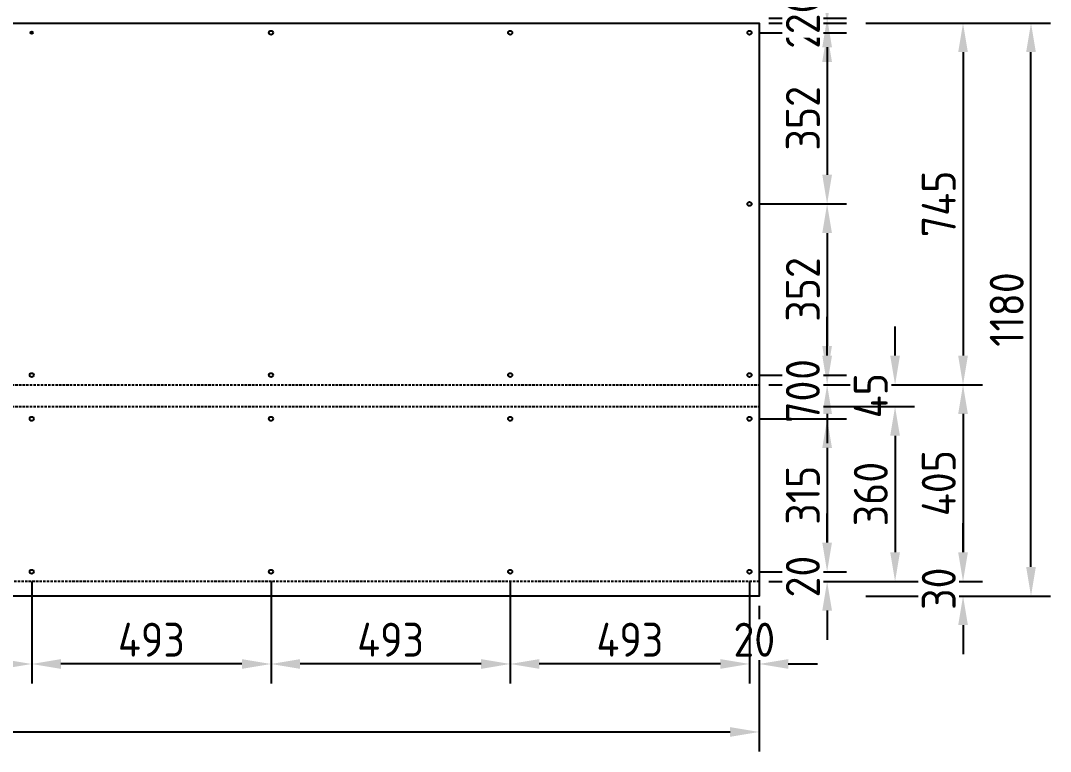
# Model space of a CAD drawing. Header units: millimetres. Extents: x 3800000 to 6300000, y 450000 to 1350000.
# Drawn here: x 4485973 to 4488095, y 1203445 to 1204950 of the extents above; entities that cross this region are included whole.
import ezdxf

# ---------------------------------------------------------------- set-up
doc = ezdxf.new("R2010")
doc.units = ezdxf.units.MM
doc.linetypes.add('Strichliert 5_2.5mm', pattern=[7.5, 5, -2.5])
for name, color, linetype, true_color in [('Bohr', 3, 'Continuous', 0x00ff00), ('FERTIGUNG 02 Bemassung Bohrung', 1, 'Continuous', 0xff0000), ('FERTIGUNG 02 Bemassung Geometrie', 212, 'Continuous', 0xcc00cc), ('FERTIGUNG 04 Fräsung Ansichtseite 90°', 1, 'Strichliert 5_2.5mm', 0xff0000), ('FERTIGUNG 04 Fräsung Rückseite 90°', 4, 'Strichliert 5_2.5mm', 0x00ffff), ('Outside', 2, 'Continuous', 0xffff00)]:
    doc.layers.add(name, color=color, linetype=linetype, true_color=true_color)
doc.styles.add('ICC_M1_20', font='')
doc.styles.get('ICC_M1_20').set_extended_font_data('isocp2')
doc.dimstyles.new('ICC_M1_20', dxfattribs={"dimscale": 20, "dimtxt": 3.5, "dimasz": 3, "dimexe": 2, "dimexo": 1, "dimgap": 0.75, "dimtad": 1, "dimtoh": 1, "dimdec": 0, "dimzin": 4, "dimdsep": 46, "dimtxsty": 'ICC_M1_20', "dimcen": 2, "dimadec": 0, "dimazin": 1, "dimtfac": 1, "dimtdec": 4, "dimtix": 1, "dimtofl": 0, "dimtmove": 1, "dimatfit": 3, "dimfxl": 10, "dimfxlon": 1, "dimtfill": 1, "dimtfillclr": 256, "dimtolj": 1, "dimtzin": 1, "dimarcsym": 0})

# ---------------------------------------------------------------- blocks, each defined once
blk = doc.blocks.new('*D1')
at = {"layer": 'Defpoints', "color": 0}
for p in [(4487495, 1204945), (4488055, 1204945), (4487495, 1203765)]:
    blk.add_point(p, dxfattribs=at)
at = {"layer": 'FERTIGUNG 02 Bemassung Geometrie', "color": 0, "lineweight": -2}
for p, q in [((4487855, 1204945), (4488095, 1204945)), ((4488055, 1203825), (4488055, 1204885)), ((4487855, 1203765), (4488095, 1203765))]:
    blk.add_line(p, q, dxfattribs=at)
at = {"layer": 'FERTIGUNG 02 Bemassung Geometrie', "color": 0}
for points in [[(4488065, 1204885), (4488045, 1204885), (4488055, 1204945)], [(4488045, 1203825), (4488065, 1203825), (4488055, 1203765)]]:
    blk.add_solid(points, dxfattribs=at)
at = {"layer": 'FERTIGUNG 02 Bemassung Geometrie', "color": 0, "insert": (4488005, 1204355), "char_height": 70, "attachment_point": 5, "rotation": 90, "style": 'ICC_M1_20', "bg_fill": 3, "box_fill_scale": 1.1, "bg_fill_color": 9, "bg_fill_true_color": 13158600, "bg_fill_transparency": 0}
blk.add_mtext('\\A1;1180', dxfattribs=at)
blk = doc.blocks.new('*D2')
at = {"layer": 'Defpoints', "color": 0}
for p in [(4487495, 1204945), (4487495, 1204200), (4487915, 1204200)]:
    blk.add_point(p, dxfattribs=at)
at = {"layer": 'FERTIGUNG 02 Bemassung Geometrie', "color": 0, "lineweight": -2}
for p, q in [((4487715, 1204945), (4487955, 1204945)), ((4487915, 1204885), (4487915, 1204260)), ((4487715, 1204200), (4487955, 1204200))]:
    blk.add_line(p, q, dxfattribs=at)
at = {"layer": 'FERTIGUNG 02 Bemassung Geometrie', "color": 0}
for points in [[(4487925, 1204885), (4487905, 1204885), (4487915, 1204945)], [(4487905, 1204260), (4487925, 1204260), (4487915, 1204200)]]:
    blk.add_solid(points, dxfattribs=at)
at = {"layer": 'FERTIGUNG 02 Bemassung Geometrie', "color": 0, "insert": (4487865, 1204572.5), "char_height": 70, "attachment_point": 5, "rotation": 90, "style": 'ICC_M1_20', "bg_fill": 3, "box_fill_scale": 1.1, "bg_fill_color": 9, "bg_fill_true_color": 13158600, "bg_fill_transparency": 0}
blk.add_mtext('\\A1;745', dxfattribs=at)
blk = doc.blocks.new('*D3')
at = {"layer": 'Defpoints', "color": 0}
for p in [(4487495, 1204200), (4487495, 1203795), (4487915, 1203795)]:
    blk.add_point(p, dxfattribs=at)
at = {"layer": 'FERTIGUNG 02 Bemassung Geometrie', "color": 0, "lineweight": -2}
for p, q in [((4487715, 1204200), (4487955, 1204200)), ((4487915, 1204140), (4487915, 1203855)), ((4487715, 1203795), (4487955, 1203795))]:
    blk.add_line(p, q, dxfattribs=at)
at = {"layer": 'FERTIGUNG 02 Bemassung Geometrie', "color": 0}
for points in [[(4487925, 1204140), (4487905, 1204140), (4487915, 1204200)], [(4487905, 1203855), (4487925, 1203855), (4487915, 1203795)]]:
    blk.add_solid(points, dxfattribs=at)
at = {"layer": 'FERTIGUNG 02 Bemassung Geometrie', "color": 0, "insert": (4487865, 1203997.5), "char_height": 70, "attachment_point": 5, "rotation": 90, "style": 'ICC_M1_20', "bg_fill": 3, "box_fill_scale": 1.1, "bg_fill_color": 9, "bg_fill_true_color": 13158600, "bg_fill_transparency": 0}
blk.add_mtext('\\A1;405', dxfattribs=at)
blk = doc.blocks.new('*D4')
at = {"layer": 'Defpoints', "color": 0}
for p in [(4487495, 1203795), (4487495, 1203765)]:
    blk.add_point(p, dxfattribs=at)
at = {"layer": 'FERTIGUNG 02 Bemassung Geometrie', "color": 0, "lineweight": -2}
for p, q in [((4487915, 1203855), (4487915, 1203915)), ((4487715, 1203795), (4487955, 1203795)), ((4487715, 1203765), (4487955, 1203765)), ((4487915, 1203705), (4487915, 1203645))]:
    blk.add_line(p, q, dxfattribs=at)
at = {"layer": 'FERTIGUNG 02 Bemassung Geometrie', "color": 0}
for points in [[(4487905, 1203855), (4487925, 1203855), (4487915, 1203795)], [(4487925, 1203705), (4487905, 1203705), (4487915, 1203765)]]:
    blk.add_solid(points, dxfattribs=at)
at = {"layer": 'FERTIGUNG 02 Bemassung Geometrie', "color": 0, "insert": (4487865, 1203780), "char_height": 70, "attachment_point": 5, "rotation": 90, "style": 'ICC_M1_20', "bg_fill": 3, "box_fill_scale": 1.1, "bg_fill_color": 9, "bg_fill_true_color": 13158600, "bg_fill_transparency": 0}
blk.add_mtext('\\A1;30', dxfattribs=at)
at = {"layer": 'Defpoints', "color": 0}
blk.add_point((4487915, 1203765), dxfattribs=at)
blk = doc.blocks.new('*D5')
at = {"layer": 'Defpoints', "color": 0}
for p in [(4487495, 1204200), (4487495, 1204155)]:
    blk.add_point(p, dxfattribs=at)
at = {"layer": 'FERTIGUNG 02 Bemassung Geometrie', "color": 0, "lineweight": -2}
for p, q in [((4487775, 1204260), (4487775, 1204320)), ((4487575, 1204200), (4487815, 1204200)), ((4487575, 1204155), (4487815, 1204155)), ((4487775, 1204095), (4487775, 1204035))]:
    blk.add_line(p, q, dxfattribs=at)
at = {"layer": 'FERTIGUNG 02 Bemassung Geometrie', "color": 0}
for points in [[(4487765, 1204260), (4487785, 1204260), (4487775, 1204200)], [(4487785, 1204095), (4487765, 1204095), (4487775, 1204155)]]:
    blk.add_solid(points, dxfattribs=at)
at = {"layer": 'FERTIGUNG 02 Bemassung Geometrie', "color": 0, "insert": (4487725, 1204177.5), "char_height": 70, "attachment_point": 5, "rotation": 90, "style": 'ICC_M1_20', "bg_fill": 3, "box_fill_scale": 1.1, "bg_fill_color": 9, "bg_fill_true_color": 13158600, "bg_fill_transparency": 0}
blk.add_mtext('\\A1;45', dxfattribs=at)
at = {"layer": 'Defpoints', "color": 0}
blk.add_point((4487775, 1204155), dxfattribs=at)
blk = doc.blocks.new('*D6')
at = {"layer": 'Defpoints', "color": 0}
for p in [(4487495, 1204155), (4487495, 1203795), (4487775, 1203795)]:
    blk.add_point(p, dxfattribs=at)
at = {"layer": 'FERTIGUNG 02 Bemassung Geometrie', "color": 0, "lineweight": -2}
for p, q in [((4487575, 1204155), (4487815, 1204155)), ((4487775, 1204095), (4487775, 1203855)), ((4487575, 1203795), (4487815, 1203795))]:
    blk.add_line(p, q, dxfattribs=at)
at = {"layer": 'FERTIGUNG 02 Bemassung Geometrie', "color": 0}
for points in [[(4487785, 1204095), (4487765, 1204095), (4487775, 1204155)], [(4487765, 1203855), (4487785, 1203855), (4487775, 1203795)]]:
    blk.add_solid(points, dxfattribs=at)
at = {"layer": 'FERTIGUNG 02 Bemassung Geometrie', "color": 0, "insert": (4487725, 1203975), "char_height": 70, "attachment_point": 5, "rotation": 90, "style": 'ICC_M1_20', "bg_fill": 3, "box_fill_scale": 1.1, "bg_fill_color": 9, "bg_fill_true_color": 13158600, "bg_fill_transparency": 0}
blk.add_mtext('\\A1;360', dxfattribs=at)
blk = doc.blocks.new('*D7')
at = {"layer": 'Defpoints', "color": 0}
for p in [(4487495, 1204945), (4487475, 1204925)]:
    blk.add_point(p, dxfattribs=at)
at = {"layer": 'FERTIGUNG 02 Bemassung Bohrung', "color": 0, "lineweight": -2}
for p, q in [((4487635, 1205005), (4487635, 1205065)), ((4487515, 1204945), (4487675, 1204945)), ((4487495, 1204925), (4487675, 1204925)), ((4487635, 1204865), (4487635, 1204805))]:
    blk.add_line(p, q, dxfattribs=at)
at = {"layer": 'FERTIGUNG 02 Bemassung Bohrung', "color": 0}
for points in [[(4487625, 1205005), (4487645, 1205005), (4487635, 1204945)], [(4487645, 1204865), (4487625, 1204865), (4487635, 1204925)]]:
    blk.add_solid(points, dxfattribs=at)
at = {"layer": 'FERTIGUNG 02 Bemassung Bohrung', "color": 0, "insert": (4487585, 1204935), "char_height": 70, "attachment_point": 5, "rotation": 90, "style": 'ICC_M1_20', "bg_fill": 3, "box_fill_scale": 1.1, "bg_fill_color": 9, "bg_fill_true_color": 13158600, "bg_fill_transparency": 0}
blk.add_mtext('\\A1;20', dxfattribs=at)
at = {"layer": 'Defpoints', "color": 0}
blk.add_point((4487635, 1204925), dxfattribs=at)
blk = doc.blocks.new('*D8')
at = {"layer": 'Defpoints', "color": 0}
for p in [(4487475, 1204925), (4487475, 1204572.5), (4487635, 1204572.5)]:
    blk.add_point(p, dxfattribs=at)
at = {"layer": 'FERTIGUNG 02 Bemassung Bohrung', "color": 0, "lineweight": -2}
for p, q in [((4487495, 1204925), (4487675, 1204925)), ((4487635, 1204865), (4487635, 1204632.5)), ((4487495, 1204572.5), (4487675, 1204572.5))]:
    blk.add_line(p, q, dxfattribs=at)
at = {"layer": 'FERTIGUNG 02 Bemassung Bohrung', "color": 0}
for points in [[(4487645, 1204865), (4487625, 1204865), (4487635, 1204925)], [(4487625, 1204632.5), (4487645, 1204632.5), (4487635, 1204572.5)]]:
    blk.add_solid(points, dxfattribs=at)
at = {"layer": 'FERTIGUNG 02 Bemassung Bohrung', "color": 0, "insert": (4487585, 1204748.75), "char_height": 70, "attachment_point": 5, "rotation": 90, "style": 'ICC_M1_20', "bg_fill": 3, "box_fill_scale": 1.1, "bg_fill_color": 9, "bg_fill_true_color": 13158600, "bg_fill_transparency": 0}
blk.add_mtext('\\A1;352', dxfattribs=at)
blk = doc.blocks.new('*D9')
at = {"layer": 'Defpoints', "color": 0}
for p in [(4487475, 1204572.5), (4487475, 1204220), (4487635, 1204220)]:
    blk.add_point(p, dxfattribs=at)
at = {"layer": 'FERTIGUNG 02 Bemassung Bohrung', "color": 0, "lineweight": -2}
for p, q in [((4487495, 1204572.5), (4487675, 1204572.5)), ((4487635, 1204512.5), (4487635, 1204280)), ((4487495, 1204220), (4487675, 1204220))]:
    blk.add_line(p, q, dxfattribs=at)
at = {"layer": 'FERTIGUNG 02 Bemassung Bohrung', "color": 0}
for points in [[(4487645, 1204512.5), (4487625, 1204512.5), (4487635, 1204572.5)], [(4487625, 1204280), (4487645, 1204280), (4487635, 1204220)]]:
    blk.add_solid(points, dxfattribs=at)
at = {"layer": 'FERTIGUNG 02 Bemassung Bohrung', "color": 0, "insert": (4487585, 1204396.25), "char_height": 70, "attachment_point": 5, "rotation": 90, "style": 'ICC_M1_20', "bg_fill": 3, "box_fill_scale": 1.1, "bg_fill_color": 9, "bg_fill_true_color": 13158600, "bg_fill_transparency": 0}
blk.add_mtext('\\A1;352', dxfattribs=at)
blk = doc.blocks.new('*D10')
at = {"layer": 'Defpoints', "color": 0}
for p in [(4487475, 1204220), (4487495, 1204200)]:
    blk.add_point(p, dxfattribs=at)
at = {"layer": 'FERTIGUNG 02 Bemassung Bohrung', "color": 0, "lineweight": -2}
for p, q in [((4487635, 1204280), (4487635, 1204340)), ((4487495, 1204220), (4487675, 1204220)), ((4487515, 1204200), (4487675, 1204200)), ((4487635, 1204140), (4487635, 1204080))]:
    blk.add_line(p, q, dxfattribs=at)
at = {"layer": 'FERTIGUNG 02 Bemassung Bohrung', "color": 0}
for points in [[(4487625, 1204280), (4487645, 1204280), (4487635, 1204220)], [(4487645, 1204140), (4487625, 1204140), (4487635, 1204200)]]:
    blk.add_solid(points, dxfattribs=at)
at = {"layer": 'FERTIGUNG 02 Bemassung Bohrung', "color": 0, "insert": (4487585, 1204210), "char_height": 70, "attachment_point": 5, "rotation": 90, "style": 'ICC_M1_20', "bg_fill": 3, "box_fill_scale": 1.1, "bg_fill_color": 9, "bg_fill_true_color": 13158600, "bg_fill_transparency": 0}
blk.add_mtext('\\A1;20', dxfattribs=at)
at = {"layer": 'Defpoints', "color": 0}
blk.add_point((4487635, 1204200), dxfattribs=at)
blk = doc.blocks.new('*D11')
at = {"layer": 'Defpoints', "color": 0}
for p in [(4487495, 1204200), (4487475, 1204130)]:
    blk.add_point(p, dxfattribs=at)
at = {"layer": 'FERTIGUNG 02 Bemassung Bohrung', "color": 0, "lineweight": -2}
for p, q in [((4487635, 1204260), (4487635, 1204320)), ((4487515, 1204200), (4487675, 1204200)), ((4487495, 1204130), (4487675, 1204130)), ((4487635, 1204070), (4487635, 1204010))]:
    blk.add_line(p, q, dxfattribs=at)
at = {"layer": 'FERTIGUNG 02 Bemassung Bohrung', "color": 0}
for points in [[(4487625, 1204260), (4487645, 1204260), (4487635, 1204200)], [(4487645, 1204070), (4487625, 1204070), (4487635, 1204130)]]:
    blk.add_solid(points, dxfattribs=at)
at = {"layer": 'FERTIGUNG 02 Bemassung Bohrung', "color": 0, "insert": (4487585, 1204165), "char_height": 70, "attachment_point": 5, "rotation": 90, "style": 'ICC_M1_20', "bg_fill": 3, "box_fill_scale": 1.1, "bg_fill_color": 9, "bg_fill_true_color": 13158600, "bg_fill_transparency": 0}
blk.add_mtext('\\A1;70', dxfattribs=at)
at = {"layer": 'Defpoints', "color": 0}
blk.add_point((4487635, 1204130), dxfattribs=at)
blk = doc.blocks.new('*D12')
at = {"layer": 'Defpoints', "color": 0}
for p in [(4487475, 1204130), (4487475, 1203815), (4487635, 1203815)]:
    blk.add_point(p, dxfattribs=at)
at = {"layer": 'FERTIGUNG 02 Bemassung Bohrung', "color": 0, "lineweight": -2}
for p, q in [((4487495, 1204130), (4487675, 1204130)), ((4487635, 1204070), (4487635, 1203875)), ((4487495, 1203815), (4487675, 1203815))]:
    blk.add_line(p, q, dxfattribs=at)
at = {"layer": 'FERTIGUNG 02 Bemassung Bohrung', "color": 0}
for points in [[(4487645, 1204070), (4487625, 1204070), (4487635, 1204130)], [(4487625, 1203875), (4487645, 1203875), (4487635, 1203815)]]:
    blk.add_solid(points, dxfattribs=at)
at = {"layer": 'FERTIGUNG 02 Bemassung Bohrung', "color": 0, "insert": (4487585, 1203972.5), "char_height": 70, "attachment_point": 5, "rotation": 90, "style": 'ICC_M1_20', "bg_fill": 3, "box_fill_scale": 1.1, "bg_fill_color": 9, "bg_fill_true_color": 13158600, "bg_fill_transparency": 0}
blk.add_mtext('\\A1;315', dxfattribs=at)
blk = doc.blocks.new('*D13')
at = {"layer": 'Defpoints', "color": 0}
for p in [(4487475, 1203815), (4487495, 1203795)]:
    blk.add_point(p, dxfattribs=at)
at = {"layer": 'FERTIGUNG 02 Bemassung Bohrung', "color": 0, "lineweight": -2}
for p, q in [((4487635, 1203875), (4487635, 1203935)), ((4487495, 1203815), (4487675, 1203815)), ((4487515, 1203795), (4487675, 1203795)), ((4487635, 1203735), (4487635, 1203675))]:
    blk.add_line(p, q, dxfattribs=at)
at = {"layer": 'FERTIGUNG 02 Bemassung Bohrung', "color": 0}
for points in [[(4487625, 1203875), (4487645, 1203875), (4487635, 1203815)], [(4487645, 1203735), (4487625, 1203735), (4487635, 1203795)]]:
    blk.add_solid(points, dxfattribs=at)
at = {"layer": 'FERTIGUNG 02 Bemassung Bohrung', "color": 0, "insert": (4487585, 1203805), "char_height": 70, "attachment_point": 5, "rotation": 90, "style": 'ICC_M1_20', "bg_fill": 3, "box_fill_scale": 1.1, "bg_fill_color": 9, "bg_fill_true_color": 13158600, "bg_fill_transparency": 0}
blk.add_mtext('\\A1;20', dxfattribs=at)
at = {"layer": 'Defpoints', "color": 0}
blk.add_point((4487635, 1203795), dxfattribs=at)
blk = doc.blocks.new('*D18')
at = {"layer": 'Defpoints', "color": 0}
for p in [(4487475, 1204975), (4487495, 1204955)]:
    blk.add_point(p, dxfattribs=at)
at = {"layer": 'FERTIGUNG 02 Bemassung Bohrung', "color": 0, "lineweight": -2}
for p, q in [((4487635, 1205035), (4487635, 1205095)), ((4487495, 1204975), (4487675, 1204975)), ((4487515, 1204955), (4487675, 1204955)), ((4487635, 1204895), (4487635, 1204835))]:
    blk.add_line(p, q, dxfattribs=at)
at = {"layer": 'FERTIGUNG 02 Bemassung Bohrung', "color": 0}
for points in [[(4487625, 1205035), (4487645, 1205035), (4487635, 1204975)], [(4487645, 1204895), (4487625, 1204895), (4487635, 1204955)]]:
    blk.add_solid(points, dxfattribs=at)
at = {"layer": 'FERTIGUNG 02 Bemassung Bohrung', "color": 0, "insert": (4487585, 1204965), "char_height": 70, "attachment_point": 5, "rotation": 90, "style": 'ICC_M1_20', "bg_fill": 3, "box_fill_scale": 1.1, "bg_fill_color": 9, "bg_fill_true_color": 13158600, "bg_fill_transparency": 0}
blk.add_mtext('\\A1;20', dxfattribs=at)
at = {"layer": 'Defpoints', "color": 0}
blk.add_point((4487635, 1204975), dxfattribs=at)
blk = doc.blocks.new('*D44')
at = {"layer": 'Defpoints', "color": 0}
for p in [(4484005, 1203765), (4487495, 1203765), (4487495, 1203485)]:
    blk.add_point(p, dxfattribs=at)
at = {"layer": 'FERTIGUNG 02 Bemassung Geometrie', "color": 0, "lineweight": -2}
for p, q in [((4484005, 1203685), (4484005, 1203445)), ((4487495, 1203685), (4487495, 1203445)), ((4484065, 1203485), (4487435, 1203485))]:
    blk.add_line(p, q, dxfattribs=at)
at = {"layer": 'FERTIGUNG 02 Bemassung Geometrie', "color": 0}
for points in [[(4484065, 1203495), (4484065, 1203475), (4484005, 1203485)], [(4487435, 1203475), (4487435, 1203495), (4487495, 1203485)]]:
    blk.add_solid(points, dxfattribs=at)
at = {"layer": 'FERTIGUNG 02 Bemassung Geometrie', "color": 0, "insert": (4485750, 1203535), "char_height": 70, "attachment_point": 5, "style": 'ICC_M1_20', "bg_fill": 3, "box_fill_scale": 1.1, "bg_fill_color": 9, "bg_fill_true_color": 13158600, "bg_fill_transparency": 0}
blk.add_mtext('\\A1;3490', dxfattribs=at)
blk = doc.blocks.new('*D45')
at = {"layer": 'Defpoints', "color": 0}
for p in [(4487475, 1203815), (4487495, 1203765)]:
    blk.add_point(p, dxfattribs=at)
at = {"layer": 'FERTIGUNG 02 Bemassung Bohrung', "color": 0, "lineweight": -2}
for p, q in [((4487475, 1203795), (4487475, 1203585)), ((4487495, 1203745), (4487495, 1203585)), ((4487415, 1203625), (4487355, 1203625)), ((4487555, 1203625), (4487615, 1203625))]:
    blk.add_line(p, q, dxfattribs=at)
at = {"layer": 'FERTIGUNG 02 Bemassung Bohrung', "color": 0}
for points in [[(4487415, 1203615), (4487415, 1203635), (4487475, 1203625)], [(4487555, 1203635), (4487555, 1203615), (4487495, 1203625)]]:
    blk.add_solid(points, dxfattribs=at)
at = {"layer": 'FERTIGUNG 02 Bemassung Bohrung', "color": 0, "insert": (4487485, 1203675), "char_height": 70, "attachment_point": 5, "style": 'ICC_M1_20', "bg_fill": 3, "box_fill_scale": 1.1, "bg_fill_color": 9, "bg_fill_true_color": 13158600, "bg_fill_transparency": 0}
blk.add_mtext('\\A1;20', dxfattribs=at)
at = {"layer": 'Defpoints', "color": 0}
blk.add_point((4487475, 1203625), dxfattribs=at)
blk = doc.blocks.new('*D46')
at = {"layer": 'Defpoints', "color": 0}
for p in [(4486982.1, 1203815), (4487475, 1203815), (4486982.1, 1203625)]:
    blk.add_point(p, dxfattribs=at)
at = {"layer": 'FERTIGUNG 02 Bemassung Bohrung', "color": 0, "lineweight": -2}
for p, q in [((4486982.1, 1203795), (4486982.1, 1203585)), ((4487475, 1203795), (4487475, 1203585)), ((4487415, 1203625), (4487042.1, 1203625))]:
    blk.add_line(p, q, dxfattribs=at)
at = {"layer": 'FERTIGUNG 02 Bemassung Bohrung', "color": 0}
for points in [[(4487042.1, 1203635), (4487042.1, 1203615), (4486982.1, 1203625)], [(4487415, 1203615), (4487415, 1203635), (4487475, 1203625)]]:
    blk.add_solid(points, dxfattribs=at)
at = {"layer": 'FERTIGUNG 02 Bemassung Bohrung', "color": 0, "insert": (4487228.6, 1203675), "char_height": 70, "attachment_point": 5, "style": 'ICC_M1_20', "bg_fill": 3, "box_fill_scale": 1.1, "bg_fill_color": 9, "bg_fill_true_color": 13158600, "bg_fill_transparency": 0}
blk.add_mtext('\\A1;493', dxfattribs=at)
blk = doc.blocks.new('*D47')
at = {"layer": 'Defpoints', "color": 0}
for p in [(4486489.3, 1203815), (4486982.1, 1203815), (4486489.3, 1203625)]:
    blk.add_point(p, dxfattribs=at)
at = {"layer": 'FERTIGUNG 02 Bemassung Bohrung', "color": 0, "lineweight": -2}
for p, q in [((4486489.3, 1203795), (4486489.3, 1203585)), ((4486982.1, 1203795), (4486982.1, 1203585)), ((4486922.1, 1203625), (4486549.3, 1203625))]:
    blk.add_line(p, q, dxfattribs=at)
at = {"layer": 'FERTIGUNG 02 Bemassung Bohrung', "color": 0}
for points in [[(4486549.3, 1203635), (4486549.3, 1203615), (4486489.3, 1203625)], [(4486922.1, 1203615), (4486922.1, 1203635), (4486982.1, 1203625)]]:
    blk.add_solid(points, dxfattribs=at)
at = {"layer": 'FERTIGUNG 02 Bemassung Bohrung', "color": 0, "insert": (4486735.7, 1203675), "char_height": 70, "attachment_point": 5, "style": 'ICC_M1_20', "bg_fill": 3, "box_fill_scale": 1.1, "bg_fill_color": 9, "bg_fill_true_color": 13158600, "bg_fill_transparency": 0}
blk.add_mtext('\\A1;493', dxfattribs=at)
blk = doc.blocks.new('*D48')
at = {"layer": 'Defpoints', "color": 0}
for p in [(4485996.4, 1203815), (4486489.3, 1203815), (4485996.4, 1203625)]:
    blk.add_point(p, dxfattribs=at)
at = {"layer": 'FERTIGUNG 02 Bemassung Bohrung', "color": 0, "lineweight": -2}
for p, q in [((4485996.4, 1203795), (4485996.4, 1203585)), ((4486489.3, 1203795), (4486489.3, 1203585)), ((4486429.3, 1203625), (4486056.4, 1203625))]:
    blk.add_line(p, q, dxfattribs=at)
at = {"layer": 'FERTIGUNG 02 Bemassung Bohrung', "color": 0}
for points in [[(4486056.4, 1203635), (4486056.4, 1203615), (4485996.4, 1203625)], [(4486429.3, 1203615), (4486429.3, 1203635), (4486489.3, 1203625)]]:
    blk.add_solid(points, dxfattribs=at)
at = {"layer": 'FERTIGUNG 02 Bemassung Bohrung', "color": 0, "insert": (4486242.9, 1203675), "char_height": 70, "attachment_point": 5, "style": 'ICC_M1_20', "bg_fill": 3, "box_fill_scale": 1.1, "bg_fill_color": 9, "bg_fill_true_color": 13158600, "bg_fill_transparency": 0}
blk.add_mtext('\\A1;493', dxfattribs=at)
blk = doc.blocks.new('*D49')
at = {"layer": 'Defpoints', "color": 0}
for p in [(4485503.6, 1203815), (4485996.4, 1203815), (4485503.6, 1203625)]:
    blk.add_point(p, dxfattribs=at)
at = {"layer": 'FERTIGUNG 02 Bemassung Bohrung', "color": 0, "lineweight": -2}
for p, q in [((4485503.6, 1203795), (4485503.6, 1203585)), ((4485996.4, 1203795), (4485996.4, 1203585)), ((4485936.4, 1203625), (4485563.6, 1203625))]:
    blk.add_line(p, q, dxfattribs=at)
at = {"layer": 'FERTIGUNG 02 Bemassung Bohrung', "color": 0}
for points in [[(4485563.6, 1203635), (4485563.6, 1203615), (4485503.6, 1203625)], [(4485936.4, 1203615), (4485936.4, 1203635), (4485996.4, 1203625)]]:
    blk.add_solid(points, dxfattribs=at)
at = {"layer": 'FERTIGUNG 02 Bemassung Bohrung', "color": 0, "insert": (4485750, 1203675), "char_height": 70, "attachment_point": 5, "style": 'ICC_M1_20', "bg_fill": 3, "box_fill_scale": 1.1, "bg_fill_color": 9, "bg_fill_true_color": 13158600, "bg_fill_transparency": 0}
blk.add_mtext('\\A1;493', dxfattribs=at)

msp = doc.modelspace()

# ---------------------------------------------------------------- linework, layer by layer
at = {"layer": 'Bohr', "linetype": 'ByBlock', "lineweight": -2}
for centre, radius in [((4485996.4, 1204925), 2.55), ((4486489.3, 1204925), 4.25), ((4486982.1, 1204925), 4.25), ((4487475, 1204925), 4.25), ((4487475, 1204572.5), 4.25), ((4485996.4, 1204220), 4.25), ((4486489.3, 1204220), 4.25), ((4486982.1, 1204220), 4.25), ((4487475, 1204220), 4.25), ((4485996.4, 1204130), 4.25), ((4486489.3, 1204130), 4.25), ((4486982.1, 1204130), 4.25), ((4487475, 1204130), 4.25), ((4485996.4, 1203815), 4.25), ((4486489.3, 1203815), 4.25), ((4486982.1, 1203815), 4.25), ((4487475, 1203815), 4.25)]:
    msp.add_circle(centre, radius, dxfattribs=at)
at = {"layer": 'FERTIGUNG 04 Fräsung Ansichtseite 90°'}
msp.add_line((4484005, 1204155), (4487495, 1204155), dxfattribs=at)
at = {"layer": 'FERTIGUNG 04 Fräsung Rückseite 90°'}
for p, q in [((4484005, 1204200), (4487495, 1204200)), ((4487495, 1203795), (4484005, 1203795))]:
    msp.add_line(p, q, dxfattribs=at)
at = {"layer": 'Outside', "linetype": 'ByBlock', "lineweight": -2}
msp.add_lwpolyline([(4484005, 1204945), (4487495, 1204945), (4487495, 1203765), (4484005, 1203765)], close=True, dxfattribs=at)

# ---------------------------------------------------------------- next in the draw order: dimensions: what is measured, and where the dimension line sits
at = {"layer": 'FERTIGUNG 02 Bemassung Geometrie'}
dim = msp.add_linear_dim(base=(4488055, 1204945), p1=(4487495, 1203765), p2=(4487495, 1204945), angle=90, text='1180', dimstyle='ICC_M1_20', override={"dimscale": 20, "dimtih": 0, "dimtoh": 0, "dimlfac": 1, "dimzin": 1, "dimsah": 0, "dimtzin": 4}, dxfattribs=at)
dim.commit()
dim.dimension.update_dxf_attribs({"geometry": '*D1', "text_midpoint": (4488005, 1204355)})

# ---------------------------------------------------------------- next in the draw order: dimensions: what is measured, and where the dimension line sits
dim = msp.add_linear_dim(base=(4487915, 1204200), p1=(4487495, 1204945), p2=(4487495, 1204200), angle=90, text='745', dimstyle='ICC_M1_20', override={"dimscale": 20, "dimtih": 0, "dimtoh": 0, "dimlfac": 1, "dimzin": 1, "dimsah": 0, "dimtzin": 4}, dxfattribs=at)
dim.commit()
dim.dimension.update_dxf_attribs({"geometry": '*D2', "text_midpoint": (4487865, 1204572.5)})

# ---------------------------------------------------------------- next in the draw order: dimensions: what is measured, and where the dimension line sits
at = {"layer": 'FERTIGUNG 02 Bemassung Bohrung'}
dim = msp.add_linear_dim(base=(4487635, 1204925), p1=(4487495, 1204945), p2=(4487475, 1204925), angle=90, text='20', dimstyle='ICC_M1_20', override={"dimscale": 20, "dimtih": 0, "dimtoh": 0, "dimlfac": 1, "dimzin": 1, "dimsah": 0, "dimtzin": 4}, dxfattribs=at)
dim.commit()
dim.dimension.update_dxf_attribs({"geometry": '*D7', "text_midpoint": (4487585, 1204935)})
at = {"layer": 'FERTIGUNG 02 Bemassung Geometrie'}
dim = msp.add_linear_dim(base=(4487915, 1203795), p1=(4487495, 1204200), p2=(4487495, 1203795), angle=90, text='405', dimstyle='ICC_M1_20', override={"dimscale": 20, "dimtih": 0, "dimtoh": 0, "dimlfac": 1, "dimzin": 1, "dimsah": 0, "dimtzin": 4}, dxfattribs=at)
dim.commit()
dim.dimension.update_dxf_attribs({"geometry": '*D3', "text_midpoint": (4487865, 1203997.5)})

# ---------------------------------------------------------------- next in the draw order: dimensions: what is measured, and where the dimension line sits
at = {"layer": 'FERTIGUNG 02 Bemassung Bohrung'}
dim = msp.add_linear_dim(base=(4487635, 1204572.5), p1=(4487475, 1204925), p2=(4487475, 1204572.5), angle=90, text='352', dimstyle='ICC_M1_20', override={"dimscale": 20, "dimtih": 0, "dimtoh": 0, "dimlfac": 1, "dimzin": 1, "dimsah": 0, "dimtzin": 4}, dxfattribs=at)
dim.commit()
dim.dimension.update_dxf_attribs({"geometry": '*D8', "text_midpoint": (4487585, 1204748.8)})
at = {"layer": 'FERTIGUNG 02 Bemassung Geometrie'}
for base, p1, p2, text, picture, middle in [((4487775, 1204155), (4487495, 1204200), (4487495, 1204155), '45', '*D5', (4487725, 1204177.5)), ((4487915, 1203765), (4487495, 1203795), (4487495, 1203765), '30', '*D4', (4487865, 1203780))]:
    dim = msp.add_linear_dim(base=base, p1=p1, p2=p2, angle=90, text=text, dimstyle='ICC_M1_20', override={"dimscale": 20, "dimtih": 0, "dimtoh": 0, "dimlfac": 1, "dimzin": 1, "dimsah": 0, "dimtzin": 4}, dxfattribs=at)
    dim.commit()
    dim.dimension.update_dxf_attribs({"geometry": picture, "text_midpoint": middle})

# ---------------------------------------------------------------- next in the draw order: dimensions: what is measured, and where the dimension line sits
at = {"layer": 'FERTIGUNG 02 Bemassung Bohrung'}
for base, p1, p2, text, picture, middle in [((4487635, 1204975), (4487495, 1204955), (4487475, 1204975), '20', '*D18', (4487585, 1204965)), ((4487635, 1204220), (4487475, 1204572.5), (4487475, 1204220), '352', '*D9', (4487585, 1204396.3))]:
    dim = msp.add_linear_dim(base=base, p1=p1, p2=p2, angle=90, text=text, dimstyle='ICC_M1_20', override={"dimscale": 20, "dimtih": 0, "dimtoh": 0, "dimlfac": 1, "dimzin": 1, "dimsah": 0, "dimtzin": 4}, dxfattribs=at)
    dim.commit()
    dim.dimension.update_dxf_attribs({"geometry": picture, "text_midpoint": middle})
at = {"layer": 'FERTIGUNG 02 Bemassung Geometrie'}
dim = msp.add_linear_dim(base=(4487775, 1203795), p1=(4487495, 1204155), p2=(4487495, 1203795), angle=90, text='360', dimstyle='ICC_M1_20', override={"dimscale": 20, "dimtih": 0, "dimtoh": 0, "dimlfac": 1, "dimzin": 1, "dimsah": 0, "dimtzin": 4}, dxfattribs=at)
dim.commit()
dim.dimension.update_dxf_attribs({"geometry": '*D6', "text_midpoint": (4487725, 1203975)})

# ---------------------------------------------------------------- next in the draw order: dimensions: what is measured, and where the dimension line sits
at = {"layer": 'FERTIGUNG 02 Bemassung Bohrung'}
dim = msp.add_linear_dim(base=(4487635, 1204200), p1=(4487475, 1204220), p2=(4487495, 1204200), angle=90, text='20', dimstyle='ICC_M1_20', override={"dimscale": 20, "dimtih": 0, "dimtoh": 0, "dimlfac": 1, "dimzin": 1, "dimsah": 0, "dimtzin": 4}, dxfattribs=at)
dim.commit()
dim.dimension.update_dxf_attribs({"geometry": '*D10', "text_midpoint": (4487585, 1204210)})

# ---------------------------------------------------------------- next in the draw order: dimensions: what is measured, and where the dimension line sits
dim = msp.add_linear_dim(base=(4487635, 1204130), p1=(4487495, 1204200), p2=(4487475, 1204130), angle=90, text='70', dimstyle='ICC_M1_20', override={"dimscale": 20, "dimtih": 0, "dimtoh": 0, "dimlfac": 1, "dimzin": 1, "dimsah": 0, "dimtzin": 4}, dxfattribs=at)
dim.commit()
dim.dimension.update_dxf_attribs({"geometry": '*D11', "text_midpoint": (4487585, 1204165)})

# ---------------------------------------------------------------- next in the draw order: dimensions: what is measured, and where the dimension line sits
dim = msp.add_linear_dim(base=(4487635, 1203815), p1=(4487475, 1204130), p2=(4487475, 1203815), angle=90, text='315', dimstyle='ICC_M1_20', override={"dimscale": 20, "dimtih": 0, "dimtoh": 0, "dimlfac": 1, "dimzin": 1, "dimsah": 0, "dimtzin": 4}, dxfattribs=at)
dim.commit()
dim.dimension.update_dxf_attribs({"geometry": '*D12', "text_midpoint": (4487585, 1203972.5)})

# ---------------------------------------------------------------- next in the draw order: dimensions: what is measured, and where the dimension line sits
dim = msp.add_linear_dim(base=(4487635, 1203795), p1=(4487475, 1203815), p2=(4487495, 1203795), angle=90, text='20', dimstyle='ICC_M1_20', override={"dimscale": 20, "dimtih": 0, "dimtoh": 0, "dimlfac": 1, "dimzin": 1, "dimsah": 0, "dimtzin": 4}, dxfattribs=at)
dim.commit()
dim.dimension.update_dxf_attribs({"geometry": '*D13', "text_midpoint": (4487585, 1203805)})

# ---------------------------------------------------------------- next in the draw order: dimensions: what is measured, and where the dimension line sits
at = {"layer": 'FERTIGUNG 02 Bemassung Geometrie'}
dim = msp.add_linear_dim(base=(4487495, 1203485), p1=(4484005, 1203765), p2=(4487495, 1203765), text='3490', dimstyle='ICC_M1_20', override={"dimscale": 20, "dimtih": 0, "dimtoh": 0, "dimlfac": 1, "dimzin": 1, "dimsah": 0, "dimtzin": 4}, dxfattribs=at)
dim.commit()
dim.dimension.update_dxf_attribs({"geometry": '*D44', "text_midpoint": (4485750, 1203535)})

# ---------------------------------------------------------------- next in the draw order: dimensions: what is measured, and where the dimension line sits
at = {"layer": 'FERTIGUNG 02 Bemassung Bohrung'}
dim = msp.add_linear_dim(base=(4487475, 1203625), p1=(4487495, 1203765), p2=(4487475, 1203815), text='20', dimstyle='ICC_M1_20', override={"dimscale": 20, "dimtih": 0, "dimtoh": 0, "dimlfac": 1, "dimzin": 1, "dimsah": 0, "dimtzin": 4}, dxfattribs=at)
dim.commit()
dim.dimension.update_dxf_attribs({"geometry": '*D45', "text_midpoint": (4487485, 1203675)})

# ---------------------------------------------------------------- next in the draw order: dimensions: what is measured, and where the dimension line sits
dim = msp.add_linear_dim(base=(4486982.1, 1203625), p1=(4487475, 1203815), p2=(4486982.1, 1203815), text='493', dimstyle='ICC_M1_20', override={"dimscale": 20, "dimtih": 0, "dimtoh": 0, "dimlfac": 1, "dimzin": 1, "dimsah": 0, "dimtzin": 4}, dxfattribs=at)
dim.commit()
dim.dimension.update_dxf_attribs({"geometry": '*D46', "text_midpoint": (4487228.6, 1203675)})

# ---------------------------------------------------------------- next in the draw order: dimensions: what is measured, and where the dimension line sits
dim = msp.add_linear_dim(base=(4486489.3, 1203625), p1=(4486982.1, 1203815), p2=(4486489.3, 1203815), text='493', dimstyle='ICC_M1_20', override={"dimscale": 20, "dimtih": 0, "dimtoh": 0, "dimlfac": 1, "dimzin": 1, "dimsah": 0, "dimtzin": 4}, dxfattribs=at)
dim.commit()
dim.dimension.update_dxf_attribs({"geometry": '*D47', "text_midpoint": (4486735.7, 1203675)})

# ---------------------------------------------------------------- next in the draw order: dimensions: what is measured, and where the dimension line sits
dim = msp.add_linear_dim(base=(4485996.4, 1203625), p1=(4486489.3, 1203815), p2=(4485996.4, 1203815), text='493', dimstyle='ICC_M1_20', override={"dimscale": 20, "dimtih": 0, "dimtoh": 0, "dimlfac": 1, "dimzin": 1, "dimsah": 0, "dimtzin": 4}, dxfattribs=at)
dim.commit()
dim.dimension.update_dxf_attribs({"geometry": '*D48', "text_midpoint": (4486242.9, 1203675)})

# ---------------------------------------------------------------- next in the draw order: dimensions: what is measured, and where the dimension line sits
dim = msp.add_linear_dim(base=(4485503.6, 1203625), p1=(4485996.4, 1203815), p2=(4485503.6, 1203815), text='493', dimstyle='ICC_M1_20', override={"dimscale": 20, "dimtih": 0, "dimtoh": 0, "dimlfac": 1, "dimzin": 1, "dimsah": 0, "dimtzin": 4}, dxfattribs=at)
dim.commit()
dim.dimension.update_dxf_attribs({"geometry": '*D49', "text_midpoint": (4485750, 1203675)})

doc.saveas('drawing.dxf')
